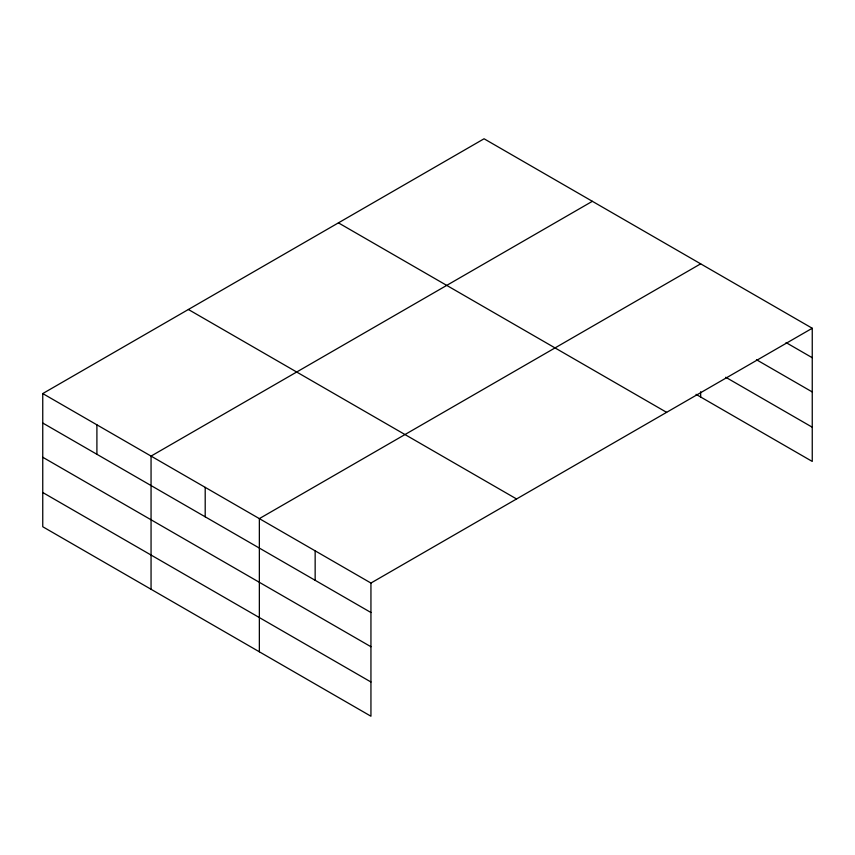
<?xml version="1.0" encoding="UTF-8"?>
<svg xmlns="http://www.w3.org/2000/svg" width="855" height="855" viewBox="0 0 855 855"><rect width="100%" height="100%" fill="white"/><g stroke="black" fill="none" stroke-linecap="round" stroke-linejoin="round"><path stroke-width="1.28" d="M42.75 393.567L370.942 583.046L370.942 716.223L42.75 526.744L42.75 393.567L484.058 138.777L812.25 328.256L812.25 461.433L696.056 394.347M592.365 201.31L151.057 456.1L151.057 589.266M700.662 263.842L259.354 518.622L259.354 651.799M370.942 583.046L812.25 328.256M786.066 342.599L812.25 357.721M756.461 359.731L812.25 391.943M725.713 377.247L812.25 427.211M338.43 222.866L666.622 412.345M188.378 309.489L516.57 498.967M42.75 423.022L370.942 612.511M42.75 457.254L370.942 646.733M42.75 492.512L370.942 681.991M700.662 391.74L700.662 397.009M315.153 550.834L315.153 580.299M205.2 487.361L205.2 516.815M96.904 424.828L96.904 454.294"/></g></svg>
